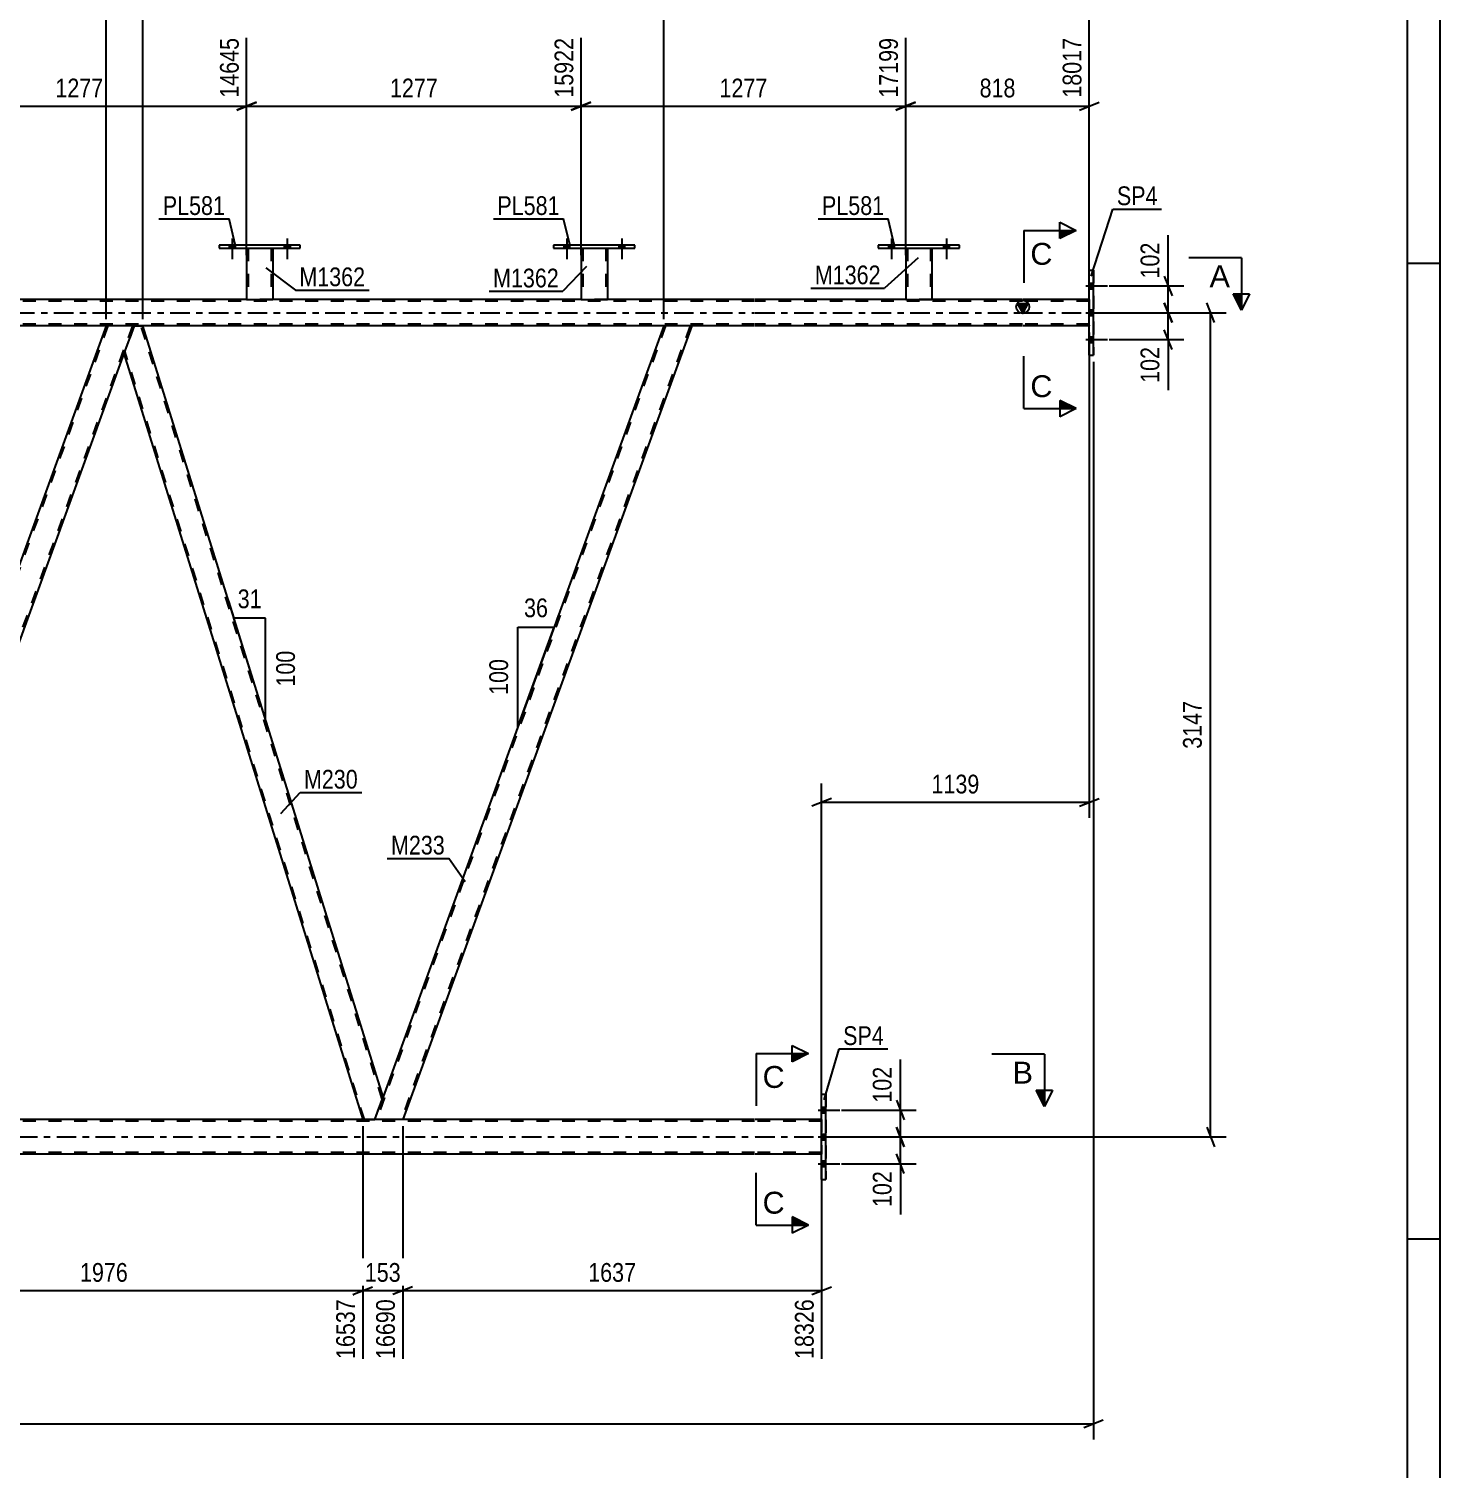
# Model space of a CAD drawing. Header units: millimetres. Extents: x 0 to 841, y 0 to 594.
# Drawn here: x 625.5 to 841, y 262.9 to 482.8 of the extents above; entities that cross this region are included whole.
import ezdxf

# ---------------------------------------------------------------- set-up
doc = ezdxf.new("R2010")
doc.units = ezdxf.units.MM
doc.linetypes.add('DXK_LINE_DOT2', pattern=[3.9198, 1.9599, -1.9599])
doc.linetypes.add('DXK_LINE_DOT3', pattern=[5.9187, 2.979, -0.9799, 0.9799, -0.9799])
doc.styles.add('Arial', font='ARIAL.TTF', dxfattribs={"height": 0.2})
doc.styles.add('Arial Narrow', font='ARIALN.TTF', dxfattribs={"height": 0.2})

# ---------------------------------------------------------------- blocks, each defined once
blk = doc.blocks.new('Unknown-283133975-1133')
at = {"color": 5, "linetype": 'Continuous'}
for p, q in [((841, 0), (841, 594)), ((836, 5), (836, 589)), ((841, 447), (836, 447)), ((841, 298), (836, 298))]:
    blk.add_line(p, q, dxfattribs=at)
blk = doc.blocks.new('Part-283133975-2413 - 2347')
at = {"color": 2, "linetype": 'Continuous'}
for p, q in [((705.65, 449.8), (705.65, 449.32)), ((718.05, 449.8), (705.65, 449.8)), ((705.65, 449.32), (718.05, 449.32)), ((718.05, 449.32), (718.05, 449.8))]:
    blk.add_line(p, q, dxfattribs=at)
blk = doc.blocks.new('Bolt-283133975-2355 - 2347')
at = {"linetype": 'Continuous'}
for points in [[(756.77, 449.32), (757.65, 449.32), (757.65, 449.8), (756.77, 449.8)], [(765.17, 449.32), (766.05, 449.32), (766.05, 449.8), (765.17, 449.8)]]:
    blk.add_hatch(color=1, dxfattribs=at).paths.add_polyline_path(points)
at = {"color": 1, "linetype": 'Continuous'}
for p, q in [((756.77, 449.8), (756.77, 449.32)), ((757.21, 450.8), (757.21, 447.68)), ((757.65, 449.8), (757.65, 449.32)), ((765.17, 449.8), (765.17, 449.32)), ((765.61, 450.8), (765.61, 447.68)), ((766.05, 449.8), (766.05, 449.32))]:
    blk.add_line(p, q, dxfattribs=at)
blk = doc.blocks.new('Bolt-283133975-2363 - 2347')
at = {"linetype": 'Continuous'}
for points in [[(656.13, 449.32), (657.01, 449.32), (657.01, 449.8), (656.13, 449.8)], [(664.53, 449.32), (665.41, 449.32), (665.41, 449.8), (664.53, 449.8)]]:
    blk.add_hatch(color=1, dxfattribs=at).paths.add_polyline_path(points)
at = {"color": 1, "linetype": 'Continuous'}
for p, q in [((656.13, 449.8), (656.13, 449.32)), ((656.57, 450.8), (656.57, 447.68)), ((657.01, 449.8), (657.01, 449.32)), ((664.53, 449.8), (664.53, 449.32)), ((664.97, 450.8), (664.97, 447.68)), ((665.41, 449.8), (665.41, 449.32))]:
    blk.add_line(p, q, dxfattribs=at)
blk = doc.blocks.new('Bolt-283133975-2364 - 2347')
at = {"linetype": 'Continuous'}
for points in [[(656.13, 449.32), (657.01, 449.32), (657.01, 449.8), (656.13, 449.8)], [(664.53, 449.32), (665.41, 449.32), (665.41, 449.8), (664.53, 449.8)]]:
    blk.add_hatch(color=1, dxfattribs=at).paths.add_polyline_path(points)
at = {"color": 1, "linetype": 'Continuous'}
for p, q in [((656.13, 449.8), (656.13, 449.32)), ((656.57, 450.8), (656.57, 447.68)), ((657.01, 449.8), (657.01, 449.32)), ((664.53, 449.8), (664.53, 449.32)), ((664.97, 450.8), (664.97, 447.68)), ((665.41, 449.8), (665.41, 449.32))]:
    blk.add_line(p, q, dxfattribs=at)
blk = doc.blocks.new('Bolt-283133975-2365 - 2347')
at = {"linetype": 'Continuous'}
for points in [[(707.21, 449.32), (708.09, 449.32), (708.09, 449.8), (707.21, 449.8)], [(715.61, 449.32), (716.49, 449.32), (716.49, 449.8), (715.61, 449.8)]]:
    blk.add_hatch(color=1, dxfattribs=at).paths.add_polyline_path(points)
at = {"color": 1, "linetype": 'Continuous'}
for p, q in [((707.21, 449.8), (707.21, 449.32)), ((707.65, 450.8), (707.65, 447.68)), ((708.09, 449.8), (708.09, 449.32)), ((715.61, 449.8), (715.61, 449.32)), ((716.05, 450.8), (716.05, 447.68)), ((716.49, 449.8), (716.49, 449.32))]:
    blk.add_line(p, q, dxfattribs=at)
blk = doc.blocks.new('Bolt-283133975-2366 - 2347')
at = {"linetype": 'Continuous'}
for points in [[(707.21, 449.32), (708.09, 449.32), (708.09, 449.8), (707.21, 449.8)], [(715.61, 449.32), (716.49, 449.32), (716.49, 449.8), (715.61, 449.8)]]:
    blk.add_hatch(color=1, dxfattribs=at).paths.add_polyline_path(points)
at = {"color": 1, "linetype": 'Continuous'}
for p, q in [((707.21, 449.8), (707.21, 449.32)), ((707.65, 450.8), (707.65, 447.68)), ((708.09, 449.8), (708.09, 449.32)), ((715.61, 449.8), (715.61, 449.32)), ((716.05, 450.8), (716.05, 447.68)), ((716.49, 449.8), (716.49, 449.32))]:
    blk.add_line(p, q, dxfattribs=at)
blk = doc.blocks.new('Bolt-283133975-2367 - 2347')
at = {"linetype": 'Continuous'}
for points in [[(756.77, 449.32), (757.65, 449.32), (757.65, 449.8), (756.77, 449.8)], [(765.17, 449.32), (766.05, 449.32), (766.05, 449.8), (765.17, 449.8)]]:
    blk.add_hatch(color=1, dxfattribs=at).paths.add_polyline_path(points)
at = {"color": 1, "linetype": 'Continuous'}
for p, q in [((756.77, 449.8), (756.77, 449.32)), ((757.21, 450.8), (757.21, 447.68)), ((757.65, 449.8), (757.65, 449.32)), ((765.17, 449.8), (765.17, 449.32)), ((765.61, 450.8), (765.61, 447.68)), ((766.05, 449.8), (766.05, 449.32))]:
    blk.add_line(p, q, dxfattribs=at)
blk = doc.blocks.new('Part-283133975-2398 - 2347')
at = {"color": 2, "linetype": 'Continuous'}
for p, q in [((658.77, 449.32), (658.77, 441.48)), ((662.77, 449.32), (662.77, 441.48)), ((658.77, 441.48), (662.77, 441.48))]:
    blk.add_line(p, q, dxfattribs=at)
at = {"color": 7, "linetype": 'DXK_LINE_DOT2'}
for p, q in [((658.77, 449.32), (662.77, 449.32)), ((658.77, 449.32), (658.77, 449.32)), ((658.77, 449.32), (658.77, 449.32)), ((659.01, 449.32), (659.01, 441.48)), ((662.53, 449.32), (662.53, 441.48)), ((662.77, 449.32), (662.77, 449.32)), ((662.77, 449.32), (662.77, 449.32)), ((662.48, 441.48), (662.51, 441.48)), ((662.48, 441.48), (662.51, 441.48)), ((662.51, 441.48), (662.53, 441.48)), ((662.51, 441.48), (662.53, 441.48))]:
    blk.add_line(p, q, dxfattribs=at)
blk = doc.blocks.new('Part-283133975-2403 - 2347')
at = {"color": 2, "linetype": 'Continuous'}
for p, q in [((654.57, 449.8), (654.57, 449.32)), ((666.97, 449.8), (654.57, 449.8)), ((654.57, 449.32), (666.97, 449.32)), ((666.97, 449.32), (666.97, 449.8))]:
    blk.add_line(p, q, dxfattribs=at)
blk = doc.blocks.new('Part-283133975-2408 - 2347')
at = {"color": 2, "linetype": 'Continuous'}
for p, q in [((709.85, 449.32), (709.85, 441.48)), ((713.85, 449.32), (713.85, 441.48)), ((709.85, 441.48), (713.85, 441.48))]:
    blk.add_line(p, q, dxfattribs=at)
at = {"color": 7, "linetype": 'DXK_LINE_DOT2'}
for p, q in [((709.85, 449.32), (713.85, 449.32)), ((709.85, 449.32), (709.85, 449.32)), ((709.85, 449.32), (709.85, 449.32)), ((710.09, 449.32), (710.09, 441.48)), ((713.61, 449.32), (713.61, 441.48)), ((713.85, 449.32), (713.85, 449.32)), ((713.85, 449.32), (713.85, 449.32)), ((713.56, 441.48), (713.6, 441.48)), ((713.56, 441.48), (713.6, 441.48)), ((713.6, 441.48), (713.61, 441.48)), ((713.6, 441.48), (713.61, 441.48))]:
    blk.add_line(p, q, dxfattribs=at)
blk = doc.blocks.new('Part-283133975-2536 - 2347')
at = {"color": 2, "linetype": 'Continuous'}
for p, q in [((759.41, 449.32), (759.41, 441.48)), ((763.41, 449.32), (763.41, 441.48)), ((759.41, 441.48), (763.41, 441.48))]:
    blk.add_line(p, q, dxfattribs=at)
at = {"color": 7, "linetype": 'DXK_LINE_DOT2'}
for p, q in [((759.41, 449.32), (763.41, 449.32)), ((759.41, 449.32), (759.41, 449.32)), ((759.41, 449.32), (759.41, 449.32)), ((759.65, 449.32), (759.65, 441.48)), ((763.17, 449.32), (763.17, 441.48)), ((763.41, 449.32), (763.41, 449.32)), ((763.41, 449.32), (763.41, 449.32)), ((763.11, 441.48), (763.15, 441.48)), ((763.11, 441.48), (763.15, 441.48)), ((763.15, 441.48), (763.17, 441.48)), ((763.15, 441.48), (763.17, 441.48))]:
    blk.add_line(p, q, dxfattribs=at)
blk = doc.blocks.new('Part-283133975-2541 - 2347')
at = {"color": 2, "linetype": 'Continuous'}
for p, q in [((755.21, 449.8), (755.21, 449.32)), ((767.61, 449.8), (755.21, 449.8)), ((755.21, 449.32), (767.61, 449.32)), ((767.61, 449.32), (767.61, 449.8))]:
    blk.add_line(p, q, dxfattribs=at)
blk = doc.blocks.new('Bolt-283133975-2569 - 2347')
at = {"linetype": 'Continuous'}
for points in [[(747.19, 317.28), (747.19, 318.16), (746.55, 318.16), (746.55, 317.28)], [(747.19, 317.28), (747.19, 318.16), (746.55, 318.16), (746.55, 317.28)], [(747.19, 317.28), (747.19, 318.16), (746.55, 318.16), (746.55, 317.28)], [(747.19, 313.18), (747.19, 314.06), (746.55, 314.06), (746.55, 313.18)], [(747.19, 313.18), (747.19, 314.06), (746.55, 314.06), (746.55, 313.18)], [(747.19, 309.08), (747.19, 309.96), (746.55, 309.96), (746.55, 309.08)], [(747.19, 309.08), (747.19, 309.96), (746.55, 309.96), (746.55, 309.08)], [(747.19, 309.08), (747.19, 309.96), (746.55, 309.96), (746.55, 309.08)]]:
    blk.add_hatch(color=1, dxfattribs=at).paths.add_polyline_path(points)
at = {"color": 1, "linetype": 'Continuous'}
for p, q in [((746.03, 317.72), (749.35, 317.72)), ((746.03, 317.72), (749.35, 317.72)), ((746.03, 317.72), (749.35, 317.72)), ((746.55, 318.16), (747.19, 318.16)), ((746.55, 318.16), (747.19, 318.16)), ((746.55, 318.16), (747.19, 318.16)), ((746.55, 317.28), (747.19, 317.28)), ((746.55, 317.28), (747.19, 317.28)), ((746.55, 317.28), (747.19, 317.28)), ((746.03, 313.62), (749.35, 313.62)), ((746.03, 313.62), (749.35, 313.62)), ((746.55, 314.06), (747.19, 314.06)), ((746.55, 314.06), (747.19, 314.06)), ((746.55, 313.18), (747.19, 313.18)), ((746.55, 313.18), (747.19, 313.18)), ((746.03, 309.52), (749.35, 309.52)), ((746.03, 309.52), (749.35, 309.52)), ((746.03, 309.52), (749.35, 309.52)), ((746.55, 309.96), (747.19, 309.96)), ((746.55, 309.96), (747.19, 309.96)), ((746.55, 309.96), (747.19, 309.96)), ((746.55, 309.08), (747.19, 309.08)), ((746.55, 309.08), (747.19, 309.08)), ((746.55, 309.08), (747.19, 309.08))]:
    blk.add_line(p, q, dxfattribs=at)
blk = doc.blocks.new('Bolt-283133975-2570 - 2347')
at = {"linetype": 'Continuous'}
for points in [[(788.07, 443.14), (788.07, 444.02), (787.43, 444.02), (787.43, 443.14)], [(788.07, 443.14), (788.07, 444.02), (787.43, 444.02), (787.43, 443.14)], [(788.07, 443.14), (788.07, 444.02), (787.43, 444.02), (787.43, 443.14)], [(788.07, 439.04), (788.07, 439.92), (787.43, 439.92), (787.43, 439.04)], [(788.07, 439.04), (788.07, 439.92), (787.43, 439.92), (787.43, 439.04)], [(788.07, 434.94), (788.07, 435.82), (787.43, 435.82), (787.43, 434.94)], [(788.07, 434.94), (788.07, 435.82), (787.43, 435.82), (787.43, 434.94)], [(788.07, 434.94), (788.07, 435.82), (787.43, 435.82), (787.43, 434.94)]]:
    blk.add_hatch(color=1, dxfattribs=at).paths.add_polyline_path(points)
at = {"color": 1, "linetype": 'Continuous'}
for p, q in [((786.91, 443.58), (790.23, 443.58)), ((786.91, 443.58), (790.23, 443.58)), ((786.91, 443.58), (790.23, 443.58)), ((787.43, 444.02), (788.07, 444.02)), ((787.43, 444.02), (788.07, 444.02)), ((787.43, 444.02), (788.07, 444.02)), ((787.43, 443.14), (788.07, 443.14)), ((787.43, 443.14), (788.07, 443.14)), ((787.43, 443.14), (788.07, 443.14)), ((786.91, 439.48), (790.23, 439.48)), ((786.91, 439.48), (790.23, 439.48)), ((787.43, 439.92), (788.07, 439.92)), ((787.43, 439.92), (788.07, 439.92)), ((787.43, 439.04), (788.07, 439.04)), ((787.43, 439.04), (788.07, 439.04)), ((787.43, 435.82), (788.07, 435.82)), ((787.43, 435.82), (788.07, 435.82)), ((787.43, 435.82), (788.07, 435.82)), ((786.91, 435.38), (790.23, 435.38)), ((786.91, 435.38), (790.23, 435.38)), ((786.91, 435.38), (790.23, 435.38)), ((787.43, 434.94), (788.07, 434.94)), ((787.43, 434.94), (788.07, 434.94)), ((787.43, 434.94), (788.07, 434.94))]:
    blk.add_line(p, q, dxfattribs=at)
blk = doc.blocks.new('Part-283133975-2634 - 2347')
at = {"linetype": 'Continuous'}
blk.add_hatch(color=2, dxfattribs=at).paths.add_polyline_path([(777.27, 439.48), (776.47, 440.88), (778.07, 440.88)])
at = {"color": 7, "linetype": 'DXK_LINE_DOT2'}
for p, q in [((736.33, 441.24), (72.99, 441.24)), ((662.77, 441.48), (658.77, 441.48)), ((713.85, 441.48), (709.85, 441.48)), ((777.21, 441.24), (736.43, 441.24)), ((763.41, 441.48), (759.41, 441.48)), ((787.43, 441.24), (777.31, 441.24)), ((787.43, 441.48), (787.43, 437.48)), ((736.33, 437.72), (72.99, 437.72)), ((726.73, 437.48), (211.67, 437.48)), ((642.92, 437.48), (637.34, 437.48)), ((777.21, 437.72), (736.43, 437.72)), ((787.43, 437.72), (777.31, 437.72))]:
    blk.add_line(p, q, dxfattribs=at)
at = {"color": 2, "linetype": 'Continuous'}
for p, q in [((658.77, 441.48), (611.69, 441.48)), ((709.85, 441.48), (662.77, 441.48)), ((736.33, 441.48), (713.85, 441.48)), ((759.41, 441.48), (736.43, 441.48)), ((777.21, 441.48), (763.41, 441.48)), ((777.27, 439.48), (776.47, 440.88)), ((776.47, 440.88), (778.07, 440.88)), ((778.07, 440.88), (777.27, 439.48)), ((787.43, 441.48), (777.31, 441.48)), ((637.34, 437.48), (557.78, 437.48)), ((722.48, 437.48), (642.92, 437.48)), ((736.33, 437.48), (726.73, 437.48)), ((777.21, 437.48), (736.43, 437.48)), ((787.43, 437.48), (777.31, 437.48))]:
    blk.add_line(p, q, dxfattribs=at)
at = {"color": 7, "linetype": 'DXK_LINE_DOT3'}
for p, q in [((72.99, 439.48), (736.33, 439.48)), ((736.43, 439.48), (777.21, 439.48)), ((777.31, 439.48), (787.43, 439.48))]:
    blk.add_line(p, q, dxfattribs=at)
at = {"color": 2, "linetype": 'Continuous'}
blk.add_circle((777.27, 440.38), 1, dxfattribs=at)
blk = doc.blocks.new('Part-283133975-2678 - 2347')
at = {"color": 7, "linetype": 'DXK_LINE_DOT2'}
for p, q in [((722.73, 437.48), (678.61, 316.26)), ((726.48, 437.48), (682.36, 316.26)), ((679.62, 319.73), (678.36, 316.26)), ((682.61, 316.26), (678.36, 316.26)), ((682.1, 316.26), (678.87, 316.26))]:
    blk.add_line(p, q, dxfattribs=at)
at = {"color": 2, "linetype": 'Continuous'}
for p, q in [((722.48, 437.48), (679.62, 319.73)), ((726.73, 437.48), (682.61, 316.26)), ((726.73, 437.48), (722.48, 437.48))]:
    blk.add_line(p, q, dxfattribs=at)
blk = doc.blocks.new('Part-283133975-2693 - 2347')
at = {"color": 2, "linetype": 'Continuous'}
for p, q in [((641.6, 437.48), (640.05, 433.23)), ((641.6, 437.48), (642.92, 437.48)), ((679.62, 319.73), (642.92, 437.48)), ((640.05, 433.23), (676.51, 316.26)), ((678.36, 316.26), (679.62, 319.73))]:
    blk.add_line(p, q, dxfattribs=at)
at = {"color": 7, "linetype": 'DXK_LINE_DOT2'}
for p, q in [((679.48, 319.36), (642.67, 437.48)), ((676.76, 316.26), (640.19, 433.6)), ((678.36, 316.26), (679.62, 319.73)), ((676.51, 316.26), (678.36, 316.26)), ((677.02, 316.26), (678.36, 316.26))]:
    blk.add_line(p, q, dxfattribs=at)
blk = doc.blocks.new('Part-283133975-2698 - 2347')
at = {"color": 7, "linetype": 'DXK_LINE_DOT2'}
for p, q in [((637.6, 437.48), (593.48, 316.26)), ((641.34, 437.48), (597.22, 316.26)), ((641.6, 437.48), (640.05, 433.23)), ((593.22, 316.26), (594.98, 321.08)), ((599.24, 321.08), (597.48, 316.26)), ((597.48, 316.26), (593.22, 316.26)), ((596.97, 316.26), (593.73, 316.26))]:
    blk.add_line(p, q, dxfattribs=at)
at = {"color": 2, "linetype": 'Continuous'}
for p, q in [((637.34, 437.48), (594.98, 321.08)), ((641.6, 437.48), (637.34, 437.48)), ((640.05, 433.23), (599.24, 321.08))]:
    blk.add_line(p, q, dxfattribs=at)
blk = doc.blocks.new('Part-283133975-2704 - 2347')
at = {"color": 2, "linetype": 'Continuous'}
for p, q in [((746.55, 320.12), (746.55, 320.12)), ((746.55, 320.12), (747.19, 320.12)), ((746.55, 307.12), (746.55, 320.12)), ((747.19, 320.12), (747.19, 320.12)), ((747.19, 307.12), (747.19, 320.12)), ((746.55, 307.12), (747.19, 307.12)), ((747.19, 307.12), (747.19, 307.12))]:
    blk.add_line(p, q, dxfattribs=at)
at = {"color": 7, "linetype": 'DXK_LINE_DOT2'}
for p, q in [((746.55, 307.12), (746.55, 320.12)), ((747.19, 320.12), (747.19, 307.12)), ((747.19, 307.12), (747.19, 307.12))]:
    blk.add_line(p, q, dxfattribs=at)
blk = doc.blocks.new('Part-283133975-2709 - 2347')
at = {"color": 2, "linetype": 'Continuous'}
for p, q in [((787.43, 445.98), (787.43, 445.98)), ((787.43, 445.98), (788.07, 445.98)), ((787.43, 432.98), (787.43, 445.98)), ((788.07, 445.98), (788.07, 445.98)), ((788.07, 432.98), (788.07, 445.98)), ((787.43, 432.98), (788.07, 432.98)), ((788.07, 432.98), (788.07, 432.98))]:
    blk.add_line(p, q, dxfattribs=at)
at = {"color": 7, "linetype": 'DXK_LINE_DOT2'}
for p, q in [((787.43, 432.98), (787.43, 445.98)), ((788.07, 445.98), (788.07, 432.98)), ((788.07, 432.98), (788.07, 432.98))]:
    blk.add_line(p, q, dxfattribs=at)
blk = doc.blocks.new('Part-283133975-2781 - 2347')
at = {"color": 7, "linetype": 'DXK_LINE_DOT2'}
for p, q in [((736.33, 316.02), (61.59, 316.02)), ((746.55, 316.02), (736.43, 316.02)), ((746.55, 316.26), (746.55, 310.98)), ((746.55, 316.26), (746.55, 316.22)), ((746.55, 316.22), (746.55, 315.78)), ((746.55, 311.46), (746.55, 315.78)), ((736.33, 311.22), (61.59, 311.22)), ((746.55, 311.22), (736.43, 311.22)), ((746.55, 311.29), (746.55, 311.37))]:
    blk.add_line(p, q, dxfattribs=at)
at = {"color": 2, "linetype": 'Continuous'}
for p, q in [((736.33, 316.26), (601.94, 316.26)), ((746.55, 316.26), (736.43, 316.26)), ((736.33, 310.98), (601.94, 310.98)), ((746.55, 310.98), (736.43, 310.98))]:
    blk.add_line(p, q, dxfattribs=at)
at = {"color": 7, "linetype": 'DXK_LINE_DOT3'}
for p, q in [((61.59, 313.62), (736.33, 313.62)), ((736.43, 313.62), (746.55, 313.62))]:
    blk.add_line(p, q, dxfattribs=at)
blk = doc.blocks.new('StraightDimension-283133975-9268 - 2347')
at = {"color": 7, "linetype": 'Continuous'}
for p, q in [((658.77, 448.28), (658.77, 481.46)), ((709.85, 448.28), (709.85, 481.46)), ((660.27, 471.62), (657.27, 470.42)), ((658.77, 471.02), (709.85, 471.02)), ((708.35, 470.42), (711.35, 471.62))]:
    blk.add_line(p, q, dxfattribs=at)
at = {"color": 0, "linetype": 'Continuous'}
blk.add_wipeout([(709.25, 482.06), (705.05, 482.06), (705.05, 471.72), (709.25, 471.72)], dxfattribs=at)
at = {"color": 0}
blk.add_wipeout([(688.57, 471.77), (688.57, 475.97), (680.06, 475.97), (680.06, 471.77)], dxfattribs=at)
at = {"color": 3, "linetype": 'Continuous', "style": 'Arial Narrow'}
blk.add_text('15922', height=2.863, rotation=90.0002, dxfattribs=at).set_placement((708.65, 472.32))
at = {"color": 3, "style": 'Arial Narrow'}
blk.add_text('1277', height=2.863, dxfattribs=at).set_placement((680.66, 472.37))
blk = doc.blocks.new('StraightDimension-283133975-15234 - 2347')
at = {"color": 7, "linetype": 'Continuous'}
for p, q in [((682.61, 315.26), (682.61, 279.7)), ((746.55, 309.98), (746.55, 279.7)), ((684.11, 290.74), (681.11, 289.54)), ((745.05, 289.54), (748.05, 290.74)), ((682.61, 290.14), (746.55, 290.14))]:
    blk.add_line(p, q, dxfattribs=at)
at = {"color": 0}
blk.add_wipeout([(718.84, 290.89), (718.84, 295.09), (710.33, 295.09), (710.33, 290.89)], dxfattribs=at)
at = {"color": 0, "linetype": 'Continuous'}
blk.add_wipeout([(745.95, 289.44), (741.75, 289.44), (741.75, 279.1), (745.95, 279.1)], dxfattribs=at)
at = {"color": 3, "style": 'Arial Narrow'}
blk.add_text('1637', height=2.863, dxfattribs=at).set_placement((710.93, 291.49))
at = {"color": 3, "linetype": 'Continuous', "style": 'Arial Narrow'}
blk.add_text('18326', height=2.863, rotation=90.0002, dxfattribs=at).set_placement((745.35, 279.7))
blk = doc.blocks.new('AngleDimension-283133975-16867 - 2347')
at = {"color": 7, "linetype": 'Continuous'}
for p, q in [((656.02, 395.45), (656.83, 392.86)), ((661.65, 392.86), (656.83, 392.86)), ((661.65, 377.4), (656.83, 392.86)), ((661.65, 377.4), (661.65, 392.86))]:
    blk.add_line(p, q, dxfattribs=at)
at = {"color": 0}
for points in [[(661.66, 393.76), (661.66, 397.96), (656.81, 397.96), (656.81, 393.76)], [(666.75, 388.47), (662.55, 388.47), (662.55, 381.79), (666.75, 381.79)]]:
    blk.add_wipeout(points, dxfattribs=at)
at = {"color": 3, "style": 'Arial Narrow'}
blk.add_text('31', height=2.863, dxfattribs=at).set_placement((657.41, 394.36))
blk.add_text('100', height=2.863, rotation=90.0002, dxfattribs=at).set_placement((666.15, 382.39))
blk = doc.blocks.new('StraightDimension-283133975-19245 - 2347')
at = {"color": 7, "linetype": 'Continuous'}
for p, q in [((722.48, 438.48), (722.48, 500.51)), ((787.43, 442.48), (787.43, 500.51)), ((723.98, 490.67), (720.98, 489.47)), ((785.93, 489.47), (788.93, 490.67)), ((722.48, 490.07), (787.43, 490.07))]:
    blk.add_line(p, q, dxfattribs=at)
at = {"color": 0, "linetype": 'Continuous'}
blk.add_wipeout([(786.83, 501.11), (782.63, 501.11), (782.63, 490.77), (786.83, 490.77)], dxfattribs=at)
at = {"color": 0}
blk.add_wipeout([(759.21, 490.82), (759.21, 495.02), (750.7, 495.02), (750.7, 490.82)], dxfattribs=at)
at = {"color": 3, "linetype": 'Continuous', "style": 'Arial Narrow'}
blk.add_text('18017', height=2.863, rotation=90.0002, dxfattribs=at).set_placement((786.23, 491.37))
at = {"color": 3, "style": 'Arial Narrow'}
blk.add_text('1780', height=2.863, dxfattribs=at).set_placement((751.3, 491.42))
blk = doc.blocks.new('StraightDimension-283133975-2914 - 2347')
at = {"color": 7, "linetype": 'Continuous'}
for p, q in [((787.43, 436.48), (787.43, 362.32)), ((746.55, 317.26), (746.55, 367.57)), ((748.05, 365.32), (745.05, 364.12)), ((785.93, 364.12), (788.93, 365.32)), ((746.55, 364.72), (787.43, 364.72))]:
    blk.add_line(p, q, dxfattribs=at)
at = {"color": 0}
blk.add_wipeout([(771.25, 365.47), (771.25, 369.67), (762.74, 369.67), (762.74, 365.47)], dxfattribs=at)
at = {"color": 3, "style": 'Arial Narrow'}
blk.add_text('1139', height=2.863, dxfattribs=at).set_placement((763.34, 366.07))
blk = doc.blocks.new('StraightDimension-283133975-15236 - 2347')
at = {"color": 7, "linetype": 'Continuous'}
for p, q in [((597.48, 315.26), (597.48, 279.7)), ((676.51, 315.26), (676.51, 279.7)), ((598.98, 290.74), (595.98, 289.54)), ((675.01, 289.54), (678.01, 290.74)), ((597.48, 290.14), (676.51, 290.14))]:
    blk.add_line(p, q, dxfattribs=at)
at = {"color": 0}
blk.add_wipeout([(641.25, 290.89), (641.25, 295.09), (632.74, 295.09), (632.74, 290.89)], dxfattribs=at)
at = {"color": 0, "linetype": 'Continuous'}
blk.add_wipeout([(675.91, 289.44), (671.71, 289.44), (671.71, 279.1), (675.91, 279.1)], dxfattribs=at)
at = {"color": 3, "style": 'Arial Narrow'}
blk.add_text('1976', height=2.863, dxfattribs=at).set_placement((633.34, 291.49))
at = {"color": 3, "linetype": 'Continuous', "style": 'Arial Narrow'}
blk.add_text('16537', height=2.863, rotation=90.0002, dxfattribs=at).set_placement((675.31, 279.7))
blk = doc.blocks.new('StraightDimension-283133975-2897 - 2347')
at = {"color": 7, "linetype": 'Continuous'}
for p, q in [((806.55, 437.98), (805.35, 440.98)), ((789.07, 439.48), (808.35, 439.48)), ((805.95, 313.62), (805.95, 439.48)), ((805.35, 315.12), (806.55, 312.12)), ((748.19, 313.62), (808.35, 313.62))]:
    blk.add_line(p, q, dxfattribs=at)
at = {"color": 0}
blk.add_wipeout([(805.2, 380.81), (801, 380.81), (801, 372.29), (805.2, 372.29)], dxfattribs=at)
at = {"color": 3, "style": 'Arial Narrow'}
blk.add_text('3147', height=2.863, rotation=90.0002, dxfattribs=at).set_placement((804.6, 372.89))
blk = doc.blocks.new('StraightDimension-283133975-19791 - 2347')
at = {"color": 7, "linetype": 'Continuous'}
for p, q in [((788.07, 431.98), (788.07, 267.42)), ((50.73, 269.82), (788.07, 269.82)), ((786.57, 269.22), (789.57, 270.42))]:
    blk.add_line(p, q, dxfattribs=at)
blk = doc.blocks.new('StraightDimension-283133975-9266 - 2347')
at = {"color": 7, "linetype": 'Continuous'}
for p, q in [((759.41, 448.28), (759.41, 481.46)), ((787.43, 442.48), (787.43, 481.46)), ((760.91, 471.62), (757.91, 470.42)), ((759.41, 471.02), (787.43, 471.02)), ((785.93, 470.42), (788.93, 471.62))]:
    blk.add_line(p, q, dxfattribs=at)
at = {"color": 0, "linetype": 'Continuous'}
blk.add_wipeout([(786.83, 482.06), (782.63, 482.06), (782.63, 471.72), (786.83, 471.72)], dxfattribs=at)
at = {"color": 0}
blk.add_wipeout([(776.76, 471.77), (776.76, 475.97), (770.08, 475.97), (770.08, 471.77)], dxfattribs=at)
at = {"color": 3, "linetype": 'Continuous', "style": 'Arial Narrow'}
blk.add_text('18017', height=2.863, rotation=90.0002, dxfattribs=at).set_placement((786.23, 472.32))
at = {"color": 3, "style": 'Arial Narrow'}
blk.add_text('818', height=2.863, dxfattribs=at).set_placement((770.68, 472.37))
blk = doc.blocks.new('StraightDimension-283133975-9267 - 2347')
at = {"color": 7, "linetype": 'Continuous'}
for p, q in [((709.85, 448.28), (709.85, 481.46)), ((759.41, 448.28), (759.41, 481.46)), ((711.35, 471.62), (708.35, 470.42)), ((709.85, 471.02), (759.41, 471.02)), ((757.91, 470.42), (760.91, 471.62))]:
    blk.add_line(p, q, dxfattribs=at)
at = {"color": 0, "linetype": 'Continuous'}
blk.add_wipeout([(758.81, 482.06), (754.61, 482.06), (754.61, 471.72), (758.81, 471.72)], dxfattribs=at)
at = {"color": 0}
blk.add_wipeout([(738.89, 471.77), (738.89, 475.97), (730.37, 475.97), (730.37, 471.77)], dxfattribs=at)
at = {"color": 3, "linetype": 'Continuous', "style": 'Arial Narrow'}
blk.add_text('17199', height=2.863, rotation=90.0002, dxfattribs=at).set_placement((758.21, 472.32))
at = {"color": 3, "style": 'Arial Narrow'}
blk.add_text('1277', height=2.863, dxfattribs=at).set_placement((730.97, 472.37))
blk = doc.blocks.new('StraightDimension-283133975-9269 - 2347')
at = {"color": 7, "linetype": 'Continuous'}
for p, q in [((607.69, 448.28), (607.69, 481.46)), ((658.77, 448.28), (658.77, 481.46)), ((609.19, 471.62), (606.19, 470.42)), ((607.69, 471.02), (658.77, 471.02)), ((657.27, 470.42), (660.27, 471.62))]:
    blk.add_line(p, q, dxfattribs=at)
at = {"color": 0, "linetype": 'Continuous'}
blk.add_wipeout([(658.17, 482.06), (653.97, 482.06), (653.97, 471.72), (658.17, 471.72)], dxfattribs=at)
at = {"color": 0}
blk.add_wipeout([(637.49, 471.77), (637.49, 475.97), (628.98, 475.97), (628.98, 471.77)], dxfattribs=at)
at = {"color": 3, "linetype": 'Continuous', "style": 'Arial Narrow'}
blk.add_text('14645', height=2.863, rotation=90.0002, dxfattribs=at).set_placement((657.57, 472.32))
at = {"color": 3, "style": 'Arial Narrow'}
blk.add_text('1277', height=2.863, dxfattribs=at).set_placement((629.58, 472.37))
blk = doc.blocks.new('StraightDimension-283133975-9463 - 2347')
at = {"color": 7, "linetype": 'Continuous'}
for p, q in [((798.87, 440.98), (800.07, 437.98)), ((790.47, 439.48), (801.87, 439.48)), ((799.47, 435.38), (799.47, 439.48)), ((800.07, 433.88), (798.87, 436.88)), ((790.47, 435.38), (801.87, 435.38))]:
    blk.add_line(p, q, dxfattribs=at)
at = {"color": 0}
blk.add_wipeout([(798.72, 434.86), (794.52, 434.86), (794.52, 428.17), (798.72, 428.17)], dxfattribs=at)
at = {"color": 7, "linetype": 'Continuous'}
blk.add_line((799.47, 435.38), (799.47, 427.65), dxfattribs=at)
blk.add_line((799.47, 435.38), (799.47, 427.65), dxfattribs=at)
at = {"color": 3, "style": 'Arial Narrow'}
blk.add_text('102', height=2.863, rotation=90.0002, dxfattribs=at).set_placement((798.12, 428.77))
blk = doc.blocks.new('StraightDimension-283133975-9465 - 2347')
at = {"color": 7, "linetype": 'Continuous'}
for p, q in [((798.87, 445.08), (800.07, 442.08)), ((790.47, 443.58), (801.87, 443.58)), ((799.47, 439.48), (799.47, 443.58)), ((800.07, 437.98), (798.87, 440.98)), ((790.47, 439.48), (801.87, 439.48))]:
    blk.add_line(p, q, dxfattribs=at)
at = {"color": 0}
blk.add_wipeout([(798.72, 450.79), (794.52, 450.79), (794.52, 444.11), (798.72, 444.11)], dxfattribs=at)
at = {"color": 7, "linetype": 'Continuous'}
blk.add_line((799.47, 443.58), (799.47, 451.32), dxfattribs=at)
blk.add_line((799.47, 443.58), (799.47, 451.32), dxfattribs=at)
at = {"color": 3, "style": 'Arial Narrow'}
blk.add_text('102', height=2.863, rotation=90.0002, dxfattribs=at).set_placement((798.12, 444.71))
blk = doc.blocks.new('StraightDimension-283133975-9467 - 2347')
at = {"color": 7, "linetype": 'Continuous'}
for p, q in [((757.99, 315.12), (759.19, 312.12)), ((749.59, 313.62), (760.99, 313.62)), ((758.59, 309.52), (758.59, 313.62)), ((759.19, 308.02), (757.99, 311.02)), ((749.59, 309.52), (760.99, 309.52))]:
    blk.add_line(p, q, dxfattribs=at)
at = {"color": 0}
blk.add_wipeout([(757.84, 309), (753.64, 309), (753.64, 302.31), (757.84, 302.31)], dxfattribs=at)
at = {"color": 7, "linetype": 'Continuous'}
blk.add_line((758.59, 309.52), (758.59, 301.79), dxfattribs=at)
blk.add_line((758.59, 309.52), (758.59, 301.79), dxfattribs=at)
at = {"color": 3, "style": 'Arial Narrow'}
blk.add_text('102', height=2.863, rotation=90.0002, dxfattribs=at).set_placement((757.24, 302.91))
blk = doc.blocks.new('StraightDimension-283133975-9469 - 2347')
at = {"color": 7, "linetype": 'Continuous'}
for p, q in [((757.99, 319.22), (759.19, 316.22)), ((749.59, 317.72), (760.99, 317.72)), ((758.59, 313.62), (758.59, 317.72)), ((759.19, 312.12), (757.99, 315.12)), ((749.59, 313.62), (760.99, 313.62))]:
    blk.add_line(p, q, dxfattribs=at)
at = {"color": 0}
blk.add_wipeout([(757.84, 324.93), (753.64, 324.93), (753.64, 318.25), (757.84, 318.25)], dxfattribs=at)
at = {"color": 7, "linetype": 'Continuous'}
blk.add_line((758.59, 317.72), (758.59, 325.46), dxfattribs=at)
blk.add_line((758.59, 317.72), (758.59, 325.46), dxfattribs=at)
at = {"color": 3, "style": 'Arial Narrow'}
blk.add_text('102', height=2.863, rotation=90.0002, dxfattribs=at).set_placement((757.24, 318.85))
blk = doc.blocks.new('StraightDimension-283133975-15235 - 2347')
at = {"color": 7, "linetype": 'Continuous'}
for p, q in [((676.51, 315.26), (676.51, 279.7)), ((682.61, 315.26), (682.61, 279.7)), ((675.01, 289.54), (678.01, 290.74)), ((684.11, 290.74), (681.11, 289.54)), ((676.51, 290.14), (682.61, 290.14))]:
    blk.add_line(p, q, dxfattribs=at)
at = {"color": 0}
blk.add_wipeout([(682.91, 290.89), (682.91, 295.09), (676.22, 295.09), (676.22, 290.89)], dxfattribs=at)
at = {"color": 0, "linetype": 'Continuous'}
blk.add_wipeout([(682.01, 289.44), (677.81, 289.44), (677.81, 279.1), (682.01, 279.1)], dxfattribs=at)
at = {"color": 3, "style": 'Arial Narrow'}
blk.add_text('153', height=2.863, dxfattribs=at).set_placement((676.82, 291.49))
at = {"color": 3, "linetype": 'Continuous', "style": 'Arial Narrow'}
blk.add_text('16690', height=2.863, rotation=90.0002, dxfattribs=at).set_placement((681.41, 279.7))
blk = doc.blocks.new('AngleDimension-283133975-16897 - 2347')
at = {"color": 7, "linetype": 'Continuous'}
for p, q in [((706.41, 393.34), (705.73, 391.48)), ((700.19, 391.48), (705.73, 391.48)), ((700.19, 376.25), (705.73, 391.48)), ((700.19, 376.25), (700.19, 391.48))]:
    blk.add_line(p, q, dxfattribs=at)
at = {"color": 0}
for points in [[(705.39, 392.38), (705.39, 396.58), (700.53, 396.58), (700.53, 392.38)], [(699.29, 387.21), (695.09, 387.21), (695.09, 380.52), (699.29, 380.52)]]:
    blk.add_wipeout(points, dxfattribs=at)
at = {"color": 3, "style": 'Arial Narrow'}
blk.add_text('36', height=2.863, dxfattribs=at).set_placement((701.13, 392.98))
blk.add_text('100', height=2.863, rotation=90.0002, dxfattribs=at).set_placement((698.69, 381.12))
blk = doc.blocks.new('StraightDimension-283133975-19246 - 2347')
at = {"color": 7, "linetype": 'Continuous'}
for p, q in [((642.92, 438.48), (642.92, 505.01)), ((722.48, 438.48), (722.48, 500.51)), ((644.42, 490.67), (641.42, 489.47)), ((720.98, 489.47), (723.98, 490.67)), ((642.92, 490.07), (722.48, 490.07))]:
    blk.add_line(p, q, dxfattribs=at)
at = {"color": 0, "linetype": 'Continuous'}
blk.add_wipeout([(721.88, 501.11), (717.68, 501.11), (717.68, 490.77), (721.88, 490.77)], dxfattribs=at)
at = {"color": 0}
blk.add_wipeout([(686.95, 490.82), (686.95, 495.02), (678.44, 495.02), (678.44, 490.82)], dxfattribs=at)
at = {"color": 3, "linetype": 'Continuous', "style": 'Arial Narrow'}
blk.add_text('16237', height=2.863, rotation=90.0002, dxfattribs=at).set_placement((721.28, 491.37))
at = {"color": 3, "style": 'Arial Narrow'}
blk.add_text('1989', height=2.863, dxfattribs=at).set_placement((679.04, 491.42))
blk = doc.blocks.new('StraightDimension-283133975-19247 - 2347')
at = {"color": 7, "linetype": 'Continuous'}
for p, q in [((642.92, 438.48), (642.92, 505.01)), ((637.34, 438.48), (637.34, 500.51)), ((635.84, 489.47), (638.84, 490.67)), ((644.42, 490.67), (641.42, 489.47)), ((637.34, 490.07), (642.92, 490.07))]:
    blk.add_line(p, q, dxfattribs=at)
at = {"color": 0}
blk.add_wipeout([(643.47, 490.82), (643.47, 495.02), (636.79, 495.02), (636.79, 490.82)], dxfattribs=at)
at = {"color": 0, "linetype": 'Continuous'}
blk.add_wipeout([(642.32, 505.61), (638.12, 505.61), (638.12, 495.27), (642.32, 495.27)], dxfattribs=at)
at = {"color": 3, "linetype": 'Continuous', "style": 'Arial Narrow'}
blk.add_text('14248', height=2.863, rotation=90.0002, dxfattribs=at).set_placement((641.72, 495.87))
at = {"color": 3, "style": 'Arial Narrow'}
blk.add_text('139', height=2.863, dxfattribs=at).set_placement((637.39, 491.42))
blk = doc.blocks.new('StraightDimension-283133975-19248 - 2347')
at = {"color": 7, "linetype": 'Continuous'}
for p, q in [((557.78, 438.48), (557.78, 505.01)), ((637.34, 438.48), (637.34, 500.51)), ((559.28, 490.67), (556.28, 489.47)), ((635.84, 489.47), (638.84, 490.67)), ((557.78, 490.07), (637.34, 490.07))]:
    blk.add_line(p, q, dxfattribs=at)
at = {"color": 0, "linetype": 'Continuous'}
blk.add_wipeout([(636.74, 501.11), (632.54, 501.11), (632.54, 490.77), (636.74, 490.77)], dxfattribs=at)
at = {"color": 0}
blk.add_wipeout([(601.82, 490.82), (601.82, 495.02), (593.31, 495.02), (593.31, 490.82)], dxfattribs=at)
at = {"color": 3, "linetype": 'Continuous', "style": 'Arial Narrow'}
blk.add_text('14109', height=2.863, rotation=90.0002, dxfattribs=at).set_placement((636.14, 491.37))
at = {"color": 3, "style": 'Arial Narrow'}
blk.add_text('1989', height=2.863, dxfattribs=at).set_placement((593.91, 491.42))
blk = doc.blocks.new('Mark-283133975-2394 - 2347')
at = {"color": 0}
blk.add_wipeout([(676.88, 443.53), (676.88, 446.53), (666.83, 446.53), (666.83, 443.53)], dxfattribs=at)
blk.add_wipeout([(676.88, 443.53), (676.88, 446.53), (666.83, 446.53), (666.83, 443.53)], dxfattribs=at)
at = {"color": 30, "linetype": 'Continuous'}
for p, q in [((661.7, 446.32), (666.23, 442.93)), ((666.23, 442.93), (677.48, 442.93))]:
    blk.add_line(p, q, dxfattribs=at)
at = {"color": 3, "style": 'Arial Narrow'}
blk.add_text('M1362', height=2.863, dxfattribs=at).set_placement((666.83, 443.53))
blk = doc.blocks.new('Mark-283133975-2399 - 2347')
at = {"color": 0}
blk.add_wipeout([(655.49, 454.41), (655.49, 457.41), (645.98, 457.41), (645.98, 454.41)], dxfattribs=at)
blk.add_wipeout([(655.49, 454.41), (655.49, 457.41), (645.98, 457.41), (645.98, 454.41)], dxfattribs=at)
at = {"color": 30, "linetype": 'Continuous'}
for p in [(645.38, 453.81), (657.07, 449.69)]:
    blk.add_line(p, (656.09, 453.81), dxfattribs=at)
at = {"color": 3, "style": 'Arial Narrow'}
blk.add_text('PL581', height=2.863, dxfattribs=at).set_placement((645.98, 454.41))
blk = doc.blocks.new('Mark-283133975-2404 - 2347')
at = {"color": 0}
blk.add_wipeout([(706.45, 443.35), (706.45, 446.35), (696.4, 446.35), (696.4, 443.35)], dxfattribs=at)
blk.add_wipeout([(706.45, 443.35), (706.45, 446.35), (696.4, 446.35), (696.4, 443.35)], dxfattribs=at)
at = {"color": 30, "linetype": 'Continuous'}
for p in [(710.69, 446.53), (695.8, 442.75)]:
    blk.add_line(p, (707.05, 442.75), dxfattribs=at)
at = {"color": 3, "style": 'Arial Narrow'}
blk.add_text('M1362', height=2.863, dxfattribs=at).set_placement((696.4, 443.35))
blk = doc.blocks.new('Mark-283133975-2409 - 2347')
at = {"color": 0}
blk.add_wipeout([(706.57, 454.41), (706.57, 457.41), (697.06, 457.41), (697.06, 454.41)], dxfattribs=at)
blk.add_wipeout([(706.57, 454.41), (706.57, 457.41), (697.06, 457.41), (697.06, 454.41)], dxfattribs=at)
at = {"color": 30, "linetype": 'Continuous'}
for p in [(696.46, 453.81), (708.15, 449.69)]:
    blk.add_line(p, (707.17, 453.81), dxfattribs=at)
at = {"color": 3, "style": 'Arial Narrow'}
blk.add_text('PL581', height=2.863, dxfattribs=at).set_placement((697.06, 454.41))
blk = doc.blocks.new('Mark-283133975-2532 - 2347')
at = {"color": 0}
blk.add_wipeout([(755.58, 443.83), (755.58, 446.83), (745.53, 446.83), (745.53, 443.83)], dxfattribs=at)
blk.add_wipeout([(755.58, 443.83), (755.58, 446.83), (745.53, 446.83), (745.53, 443.83)], dxfattribs=at)
at = {"color": 30, "linetype": 'Continuous'}
for p in [(761.32, 447.84), (744.93, 443.23)]:
    blk.add_line(p, (756.18, 443.23), dxfattribs=at)
at = {"color": 3, "style": 'Arial Narrow'}
blk.add_text('M1362', height=2.863, dxfattribs=at).set_placement((745.53, 443.83))
blk = doc.blocks.new('Mark-283133975-2537 - 2347')
at = {"color": 0}
blk.add_wipeout([(756.12, 454.41), (756.12, 457.41), (746.62, 457.41), (746.62, 454.41)], dxfattribs=at)
blk.add_wipeout([(756.12, 454.41), (756.12, 457.41), (746.62, 457.41), (746.62, 454.41)], dxfattribs=at)
at = {"color": 30, "linetype": 'Continuous'}
for p in [(746.02, 453.81), (757.7, 449.69)]:
    blk.add_line(p, (756.72, 453.81), dxfattribs=at)
at = {"color": 3, "style": 'Arial Narrow'}
blk.add_text('PL581', height=2.863, dxfattribs=at).set_placement((746.62, 454.41))
blk = doc.blocks.new('Mark-283133975-2674 - 2347')
at = {"color": 0}
blk.add_wipeout([(689.04, 356.74), (689.04, 359.74), (680.82, 359.74), (680.82, 356.74)], dxfattribs=at)
blk.add_wipeout([(689.04, 356.74), (689.04, 359.74), (680.82, 359.74), (680.82, 356.74)], dxfattribs=at)
at = {"color": 30, "linetype": 'Continuous'}
for p in [(680.22, 356.14), (692.15, 352.55)]:
    blk.add_line(p, (689.64, 356.14), dxfattribs=at)
at = {"color": 3, "style": 'Arial Narrow'}
blk.add_text('M233', height=2.863, dxfattribs=at).set_placement((680.82, 356.74))
blk = doc.blocks.new('Mark-283133975-2689 - 2347')
at = {"color": 0}
blk.add_wipeout([(675.76, 366.81), (675.76, 369.81), (667.53, 369.81), (667.53, 366.81)], dxfattribs=at)
blk.add_wipeout([(675.76, 366.81), (675.76, 369.81), (667.53, 369.81), (667.53, 366.81)], dxfattribs=at)
at = {"color": 30, "linetype": 'Continuous'}
for p, q in [((664.02, 363.02), (666.93, 366.21)), ((666.93, 366.21), (676.36, 366.21))]:
    blk.add_line(p, q, dxfattribs=at)
at = {"color": 3, "style": 'Arial Narrow'}
blk.add_text('M230', height=2.863, dxfattribs=at).set_placement((667.53, 366.81))
blk = doc.blocks.new('Mark-283133975-2700 - 2347')
at = {"color": 0}
blk.add_wipeout([(756.06, 327.65), (756.06, 330.65), (749.85, 330.65), (749.85, 327.65)], dxfattribs=at)
blk.add_wipeout([(756.06, 327.65), (756.06, 330.65), (749.85, 330.65), (749.85, 327.65)], dxfattribs=at)
at = {"color": 30, "linetype": 'Continuous'}
for p, q in [((746.93, 319.28), (749.25, 327.05)), ((749.25, 327.05), (756.66, 327.05))]:
    blk.add_line(p, q, dxfattribs=at)
at = {"color": 3, "style": 'Arial Narrow'}
blk.add_text('SP4', height=2.863, dxfattribs=at).set_placement((749.85, 327.65))
blk = doc.blocks.new('Mark-283133975-2705 - 2347')
at = {"color": 0}
blk.add_wipeout([(797.85, 455.91), (797.85, 458.91), (791.64, 458.91), (791.64, 455.91)], dxfattribs=at)
blk.add_wipeout([(797.85, 455.91), (797.85, 458.91), (791.64, 458.91), (791.64, 455.91)], dxfattribs=at)
at = {"color": 30, "linetype": 'Continuous'}
for p, q in [((787.71, 445.05), (791.04, 455.31)), ((791.04, 455.31), (798.45, 455.31))]:
    blk.add_line(p, q, dxfattribs=at)
at = {"color": 3, "style": 'Arial Narrow'}
blk.add_text('SP4', height=2.863, dxfattribs=at).set_placement((791.64, 455.91))
blk = doc.blocks.new('SectionMark-283133975-4191 - 2347')
at = {"color": 6, "linetype": 'Continuous'}
for p in [(810.65, 447.88), (811.9, 442.38)]:
    blk.add_line(p, (810.65, 439.88), dxfattribs=at)
at = {"color": 0, "linetype": 'Continuous'}
blk.add_wipeout([(808.9, 443.38), (808.9, 446.88), (805.79, 446.88), (805.79, 443.38)], dxfattribs=at)
at = {"linetype": 'Continuous'}
blk.add_hatch(color=6, dxfattribs=at).paths.add_polyline_path([(809.4, 442.38), (810.65, 442.38), (810.65, 439.88)])
at = {"color": 6, "linetype": 'Continuous'}
for p, q in [((810.65, 447.88), (802.65, 447.88)), ((809.4, 442.38), (811.9, 442.38)), ((810.65, 439.88), (809.4, 442.38))]:
    blk.add_line(p, q, dxfattribs=at)
at = {"color": 3, "linetype": 'Continuous', "style": 'Arial'}
blk.add_text('A', height=3.34, dxfattribs=at).set_placement((805.79, 443.38))
blk = doc.blocks.new('SectionMark-283133975-4225 - 2347')
at = {"color": 6, "linetype": 'Continuous'}
for p in [(780.57, 326.26), (781.82, 320.76)]:
    blk.add_line(p, (780.57, 318.26), dxfattribs=at)
at = {"color": 0, "linetype": 'Continuous'}
blk.add_wipeout([(778.82, 321.76), (778.82, 325.26), (775.71, 325.26), (775.71, 321.76)], dxfattribs=at)
at = {"linetype": 'Continuous'}
blk.add_hatch(color=6, dxfattribs=at).paths.add_polyline_path([(779.32, 320.76), (780.57, 320.76), (780.57, 318.26)])
at = {"color": 6, "linetype": 'Continuous'}
for p, q in [((780.57, 326.26), (772.57, 326.26)), ((779.32, 320.76), (781.82, 320.76)), ((780.57, 318.26), (779.32, 320.76))]:
    blk.add_line(p, q, dxfattribs=at)
at = {"color": 3, "linetype": 'Continuous', "style": 'Arial'}
blk.add_text('B', height=3.34, dxfattribs=at).set_placement((775.71, 321.76))
blk = doc.blocks.new('SectionMark-283133975-20064 - 2347')
at = {"linetype": 'Continuous'}
for points in [[(782.93, 450.8), (782.93, 452.05), (785.43, 452.05)], [(782.93, 424.84), (782.93, 426.09), (785.43, 424.84)]]:
    blk.add_hatch(color=6, dxfattribs=at).paths.add_polyline_path(points)
at = {"color": 6, "linetype": 'Continuous'}
for p, q in [((782.93, 450.8), (782.93, 453.3)), ((782.93, 453.3), (785.43, 452.05)), ((777.43, 452.05), (785.43, 452.05)), ((785.43, 452.05), (782.93, 450.8)), ((777.43, 424.84), (785.43, 424.84)), ((785.43, 424.84), (782.93, 426.09)), ((782.93, 426.09), (782.93, 423.59)), ((785.43, 424.84), (782.93, 423.59))]:
    blk.add_line(p, q, dxfattribs=at)
at = {"color": 0, "linetype": 'Continuous'}
for points in [[(781.8, 446.8), (781.8, 450.3), (778.43, 450.3), (778.43, 446.8)], [(781.8, 426.59), (781.8, 430.09), (778.43, 430.09), (778.43, 426.59)]]:
    blk.add_wipeout(points, dxfattribs=at)
at = {"color": 6, "linetype": 'Continuous'}
for p, q in [((777.43, 452.05), (777.43, 444.05)), ((777.43, 424.84), (777.43, 432.84))]:
    blk.add_line(p, q, dxfattribs=at)
at = {"color": 3, "linetype": 'Continuous', "style": 'Arial'}
for p in [(778.43, 446.8), (778.43, 426.59)]:
    blk.add_text('C', height=3.34, dxfattribs=at).set_placement(p)
blk = doc.blocks.new('SectionMark-283133975-20065 - 2347')
at = {"linetype": 'Continuous'}
for points in [[(742.05, 325.1), (742.05, 326.35), (744.55, 326.35)], [(742.05, 300.15), (742.05, 301.4), (744.55, 300.15)]]:
    blk.add_hatch(color=6, dxfattribs=at).paths.add_polyline_path(points)
at = {"color": 6, "linetype": 'Continuous'}
for p, q in [((736.55, 326.35), (744.55, 326.35)), ((742.05, 325.1), (742.05, 327.6)), ((742.05, 327.6), (744.55, 326.35)), ((744.55, 326.35), (742.05, 325.1)), ((744.55, 300.15), (742.05, 301.4)), ((742.05, 301.4), (742.05, 298.9)), ((736.55, 300.15), (744.55, 300.15)), ((744.55, 300.15), (742.05, 298.9))]:
    blk.add_line(p, q, dxfattribs=at)
at = {"color": 0, "linetype": 'Continuous'}
for points in [[(740.92, 321.1), (740.92, 324.6), (737.55, 324.6), (737.55, 321.1)], [(740.92, 301.9), (740.92, 305.4), (737.55, 305.4), (737.55, 301.9)]]:
    blk.add_wipeout(points, dxfattribs=at)
at = {"color": 6, "linetype": 'Continuous'}
for p, q in [((736.55, 326.35), (736.55, 318.35)), ((736.55, 300.15), (736.55, 308.15))]:
    blk.add_line(p, q, dxfattribs=at)
at = {"color": 3, "linetype": 'Continuous', "style": 'Arial'}
for p in [(737.55, 321.1), (737.55, 301.9)]:
    blk.add_text('C', height=3.34, dxfattribs=at).set_placement(p)

msp = doc.modelspace()

# ---------------------------------------------------------------- block references
for name in ['Unknown-283133975-1133', 'Part-283133975-2403 - 2347', 'Bolt-283133975-2363 - 2347', 'Bolt-283133975-2364 - 2347', 'Part-283133975-2398 - 2347', 'Part-283133975-2413 - 2347', 'Bolt-283133975-2365 - 2347', 'Bolt-283133975-2366 - 2347', 'Part-283133975-2408 - 2347', 'Part-283133975-2541 - 2347', 'Bolt-283133975-2355 - 2347', 'Bolt-283133975-2367 - 2347', 'Part-283133975-2536 - 2347', 'Part-283133975-2709 - 2347', 'Bolt-283133975-2570 - 2347', 'Part-283133975-2634 - 2347', 'Part-283133975-2698 - 2347', 'Part-283133975-2693 - 2347', 'Part-283133975-2678 - 2347', 'Part-283133975-2704 - 2347', 'Bolt-283133975-2569 - 2347', 'Part-283133975-2781 - 2347']:
    msp.add_blockref(name, (0, 0))

# ---------------------------------------------------------------- next in the draw order: block references
for name in ['StraightDimension-283133975-19245 - 2347', 'StraightDimension-283133975-9268 - 2347', 'StraightDimension-283133975-2914 - 2347', 'AngleDimension-283133975-16867 - 2347', 'StraightDimension-283133975-15236 - 2347', 'StraightDimension-283133975-15234 - 2347']:
    msp.add_blockref(name, (0, 0))

# ---------------------------------------------------------------- next in the draw order: block references
for name in ['StraightDimension-283133975-9269 - 2347', 'StraightDimension-283133975-9266 - 2347', 'StraightDimension-283133975-2897 - 2347']:
    msp.add_blockref(name, (0, 0))

# ---------------------------------------------------------------- next in the draw order: block references
for name in ['StraightDimension-283133975-9267 - 2347', 'StraightDimension-283133975-19791 - 2347']:
    msp.add_blockref(name, (0, 0))

# ---------------------------------------------------------------- next in the draw order: block references
for name in ['StraightDimension-283133975-19246 - 2347', 'Mark-283133975-2537 - 2347', 'Mark-283133975-2532 - 2347', 'StraightDimension-283133975-9463 - 2347', 'AngleDimension-283133975-16897 - 2347', 'Mark-283133975-2689 - 2347', 'Mark-283133975-2674 - 2347', 'StraightDimension-283133975-15235 - 2347', 'StraightDimension-283133975-9467 - 2347']:
    msp.add_blockref(name, (0, 0))

# ---------------------------------------------------------------- next in the draw order: block references
for name in ['StraightDimension-283133975-19247 - 2347', 'Mark-283133975-2409 - 2347', 'StraightDimension-283133975-9465 - 2347', 'Mark-283133975-2394 - 2347', 'Mark-283133975-2404 - 2347', 'StraightDimension-283133975-9469 - 2347']:
    msp.add_blockref(name, (0, 0))

# ---------------------------------------------------------------- next in the draw order: block references
for name in ['StraightDimension-283133975-19248 - 2347', 'Mark-283133975-2705 - 2347', 'Mark-283133975-2399 - 2347', 'Mark-283133975-2700 - 2347']:
    msp.add_blockref(name, (0, 0))

# ---------------------------------------------------------------- next in the draw order: block references
for name in ['SectionMark-283133975-4191 - 2347', 'SectionMark-283133975-4225 - 2347']:
    msp.add_blockref(name, (0, 0))

# ---------------------------------------------------------------- next in the draw order: block references
for name in ['SectionMark-283133975-20064 - 2347', 'SectionMark-283133975-20065 - 2347']:
    msp.add_blockref(name, (0, 0))

doc.saveas('drawing.dxf')
